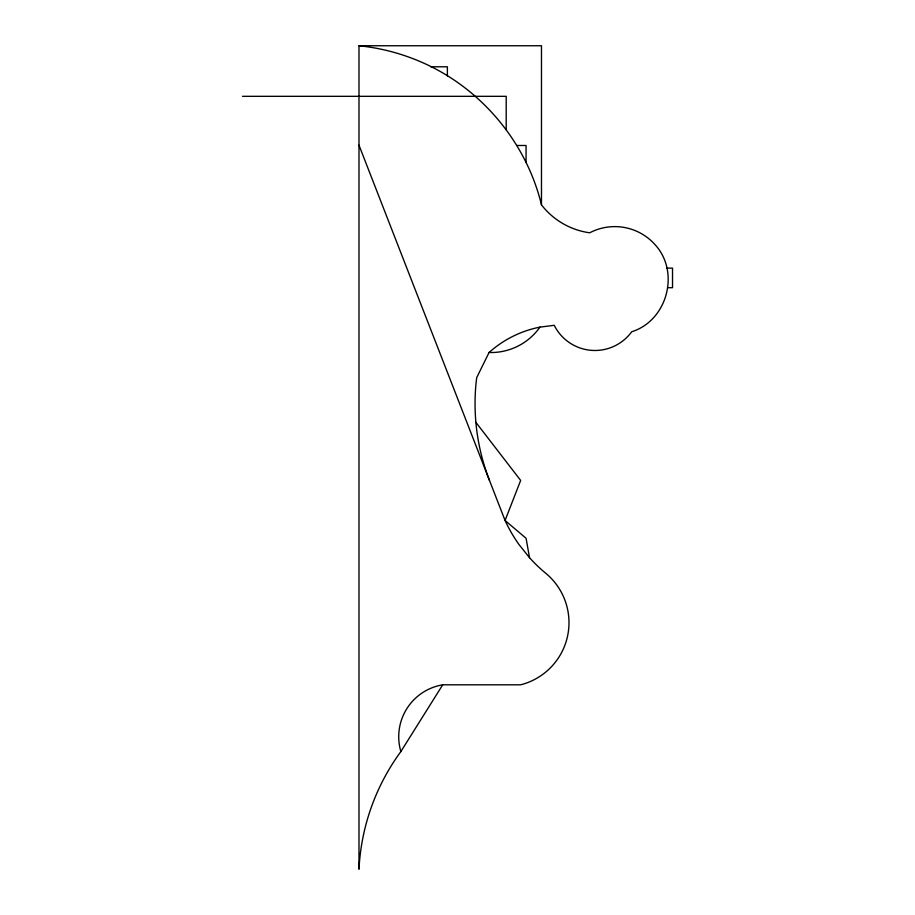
<?xml version="1.0" encoding="UTF-8"?>
<svg xmlns="http://www.w3.org/2000/svg" width="915" height="915" viewBox="0 0 915 915"><rect width="100%" height="100%" fill="white"/><g stroke="black" fill="none" stroke-linecap="round" stroke-linejoin="round"><path stroke-width="1.37" d="M358.989 145.199L505.069 520.475A148.928 148.928 0 0 0 519.057 544.631L529.533 557.715A148.928 148.928 0 0 0 545.66 573.19A64.119 64.119 0 0 1 520.658 684.809L442.723 684.809L400.862 751.581A217.13 217.13 0 0 0 358.989 869.25L358.989 45.75A209.764 209.764 0 0 1 421.163 62.003C480.604 87.646 526.319 141.939 541.474 204.869A73.76 73.76 0 0 0 589.718 232.799A53.939 53.939 0 0 1 654.923 244.511C680.337 271.961 667.39 320.582 631.693 331.768A45.475 45.475 0 0 1 554.227 325.305L539.964 327.124A59.932 59.932 0 0 1 489.068 352.504L476.726 377.575L476.109 382.516A211.754 211.754 0 0 0 489.479 480.421M358.989 45.75L541.474 45.75L541.474 204.869M430.793 66.784L447.378 66.784L447.378 75.956M242.475 96.327L506.201 96.327L506.201 129.758M516.906 145.485L526.068 145.485L526.068 162.481M666.532 268.118L672.525 268.118L672.525 287.699L667.561 287.699M475.892 422.353L520.658 480.421L505.069 520.475L526.068 538.272L529.533 557.715M400.862 751.581A52.647 52.647 0 0 1 442.723 684.809M489.068 352.504A107.238 107.238 0 0 1 539.964 327.124"/></g></svg>
